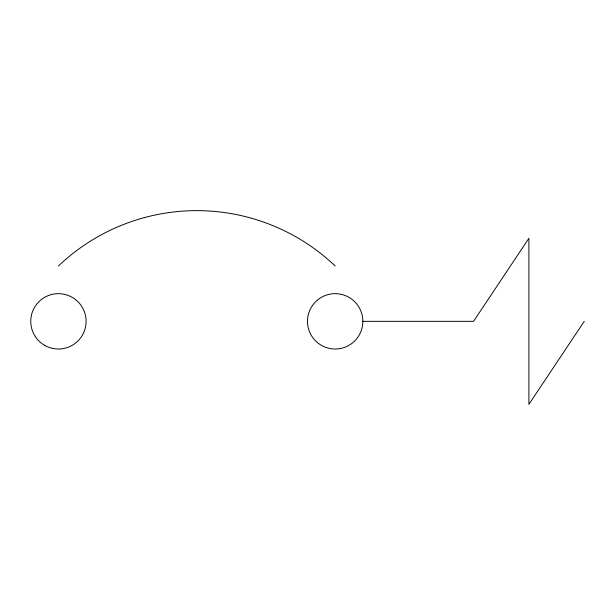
<?xml version="1.0" encoding="UTF-8"?>
<svg xmlns="http://www.w3.org/2000/svg" width="615" height="615" viewBox="0 0 615 615"><rect width="100%" height="100%" fill="white"/><g stroke="black" fill="none" stroke-linecap="round" stroke-linejoin="round"><path stroke-width="0.92" d="M584.25 321.338L528.9 404.363L528.9 238.312L473.55 321.338L362.85 321.338A27.675 27.675 0 0 1 321.33 345.307A27.675 27.675 0 0 1 321.33 297.368A27.675 27.675 0 0 1 362.85 321.338M58.425 265.988A200.644 200.644 0 0 1 335.175 265.988M44.588 345.307A27.675 27.675 0 0 0 86.1 321.338A27.675 27.675 0 0 0 44.588 297.368A27.675 27.675 0 0 0 44.588 345.307"/></g></svg>
